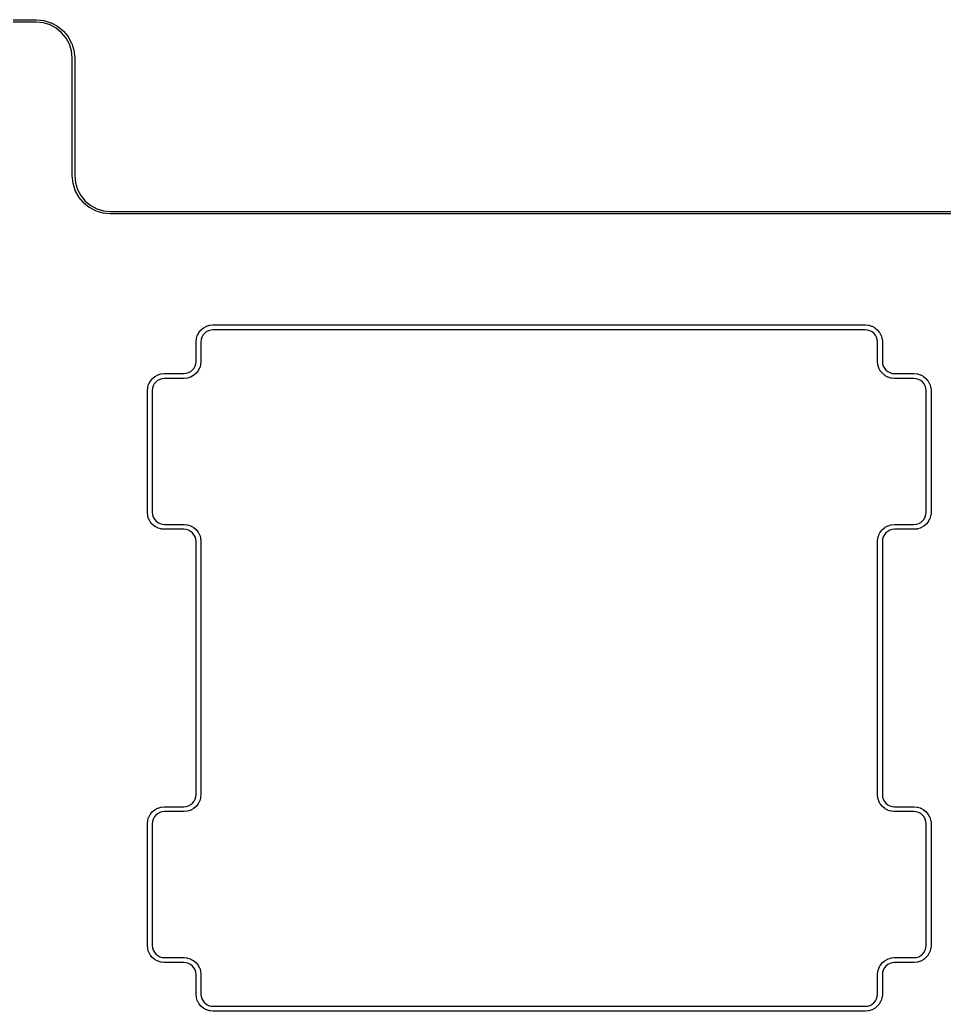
# Model space of a CAD drawing. Extents: x 71 to 211, y -144 to -36.
# Drawn here: x 167.94 to 186.93, y -56.28 to -35.92 of the extents above; entities that cross this region are included whole.
import ezdxf

# ---------------------------------------------------------------- set-up
doc = ezdxf.new("R2010")
doc.units = 0
doc.layers.add('BLACK', color=7, linetype='CONTINUOUS')

msp = doc.modelspace()

# ---------------------------------------------------------------- linework, layer by layer
at = {"layer": 'BLACK', "linetype": 'CONTINUOUS'}
for p, q in [((150.875, -35.916), (168.276, -35.916)), ((168.274, -35.966), (150.876, -35.966)), ((168.418, -35.9802), (168.274, -35.966)), ((168.276, -35.916), (168.277, -35.9161)), ((168.277, -35.9161), (168.277, -35.9161)), ((168.277, -35.9161), (168.425, -35.9306)), ((168.556, -36.0217), (168.418, -35.9802)), ((168.425, -35.9306), (168.426, -35.9307)), ((168.426, -35.9307), (168.428, -35.9311)), ((168.428, -35.9311), (168.43, -35.9316)), ((168.43, -35.9316), (168.573, -35.9746)), ((168.683, -36.0892), (168.556, -36.0217)), ((168.573, -35.9746), (168.573, -35.9746)), ((168.573, -35.9746), (168.573, -35.9747)), ((168.573, -35.9747), (168.575, -35.9756)), ((168.575, -35.9756), (168.577, -35.9764)), ((168.577, -35.9764), (168.708, -36.0462)), ((168.708, -36.0462), (168.709, -36.0464)), ((168.709, -36.0464), (168.711, -36.0477)), ((168.711, -36.0477), (168.712, -36.0489)), ((168.712, -36.0489), (168.828, -36.1429)), ((168.794, -36.1801), (168.683, -36.0892)), ((168.886, -36.2909), (168.794, -36.1801)), ((168.828, -36.1429), (168.828, -36.1429)), ((168.828, -36.1429), (168.828, -36.1429)), ((168.828, -36.1429), (168.828, -36.1432)), ((168.828, -36.1432), (168.83, -36.1448)), ((168.83, -36.1448), (168.831, -36.1464)), ((168.831, -36.1464), (168.926, -36.261)), ((168.954, -36.4174), (168.886, -36.2909)), ((168.926, -36.261), (168.926, -36.2612)), ((168.926, -36.2612), (168.927, -36.2631)), ((168.927, -36.2631), (168.929, -36.265)), ((168.929, -36.265), (168.999, -36.3958)), ((168.997, -36.5548), (168.954, -36.4174)), ((168.999, -36.3958), (169, -36.3961)), ((169, -36.3961), (169, -36.3982)), ((169, -36.3982), (169.001, -36.4003)), ((169.001, -36.4003), (169.045, -36.5424)), ((169.012, -36.699), (168.997, -36.5548)), ((169.045, -36.5424), (169.045, -36.5427)), ((169.045, -36.5427), (169.046, -36.545)), ((169.046, -36.545), (169.046, -36.5472)), ((169.046, -36.5472), (169.062, -36.6951)), ((169.012, -36.7031), (169.012, -36.699)), ((169.012, -39.1157), (169.012, -36.7031)), ((169.062, -36.6951), (169.062, -36.6954)), ((169.062, -36.6954), (169.062, -36.6965)), ((169.062, -36.6965), (169.062, -36.6976)), ((169.062, -36.6976), (169.062, -36.7017)), ((169.062, -36.7017), (169.062, -36.7018)), ((169.062, -36.7018), (169.062, -39.1159)), ((169.012, -39.1161), (169.012, -39.1157)), ((169.012, -39.1164), (169.012, -39.1161)), ((169.012, -39.1172), (169.012, -39.1164)), ((169.012, -39.1214), (169.012, -39.1172)), ((169.012, -39.1172), (169.012, -39.1172)), ((169.012, -39.1225), (169.012, -39.1214)), ((169.012, -39.1236), (169.012, -39.1225)), ((169.012, -39.1239), (169.012, -39.1236)), ((169.028, -39.2718), (169.012, -39.1239)), ((169.028, -39.2741), (169.028, -39.2718)), ((169.029, -39.2763), (169.028, -39.2741)), ((169.029, -39.2766), (169.029, -39.2763)), ((169.073, -39.4187), (169.029, -39.2766)), ((169.062, -39.1159), (169.062, -39.12)), ((169.062, -39.12), (169.077, -39.2642)), ((169.077, -39.2642), (169.12, -39.4016)), ((169.074, -39.4208), (169.073, -39.4187)), ((169.074, -39.4229), (169.074, -39.4208)), ((169.075, -39.4232), (169.074, -39.4229)), ((169.145, -39.554), (169.075, -39.4232)), ((169.12, -39.4016), (169.188, -39.5281)), ((169.147, -39.5558), (169.145, -39.554)), ((169.148, -39.5578), (169.147, -39.5558)), ((169.148, -39.558), (169.148, -39.5578)), ((169.243, -39.6726), (169.148, -39.558)), ((169.188, -39.5281), (169.28, -39.6389)), ((169.244, -39.6742), (169.243, -39.6726)), ((169.246, -39.6758), (169.244, -39.6742)), ((169.246, -39.6761), (169.246, -39.6758)), ((169.362, -39.7701), (169.246, -39.6761)), ((169.28, -39.6389), (169.391, -39.7298)), ((169.363, -39.7713), (169.362, -39.7701)), ((169.365, -39.7726), (169.363, -39.7713)), ((169.366, -39.7728), (169.365, -39.7726)), ((169.497, -39.8426), (169.366, -39.7728)), ((169.391, -39.7298), (169.518, -39.7973)), ((169.499, -39.8434), (169.497, -39.8426)), ((169.501, -39.8443), (169.499, -39.8434)), ((169.501, -39.8444), (169.501, -39.8443)), ((169.644, -39.8874), (169.501, -39.8444)), ((169.518, -39.7973), (169.656, -39.8388)), ((169.646, -39.8879), (169.644, -39.8874)), ((169.648, -39.8883), (169.646, -39.8879)), ((169.649, -39.8884), (169.648, -39.8883)), ((169.797, -39.9029), (169.649, -39.8884)), ((169.656, -39.8388), (169.8, -39.853)), ((169.798, -39.903), (169.797, -39.9029)), ((169.797, -39.9029), (169.797, -39.9029)), ((187.197, -39.903), (169.798, -39.903)), ((169.8, -39.853), (187.199, -39.853)), ((171.584, -42.3965), (171.612, -42.3448)), ((171.612, -42.3442), (171.615, -42.3404)), ((171.612, -42.3448), (171.612, -42.3442)), ((171.615, -42.3404), (171.617, -42.3367)), ((171.617, -42.3367), (171.654, -42.2913)), ((171.654, -42.2913), (171.655, -42.2907)), ((171.654, -42.2913), (171.654, -42.2913)), ((171.654, -42.2913), (171.654, -42.2913)), ((171.655, -42.2907), (171.658, -42.2876)), ((171.658, -42.2876), (171.661, -42.2844)), ((171.661, -42.2844), (171.706, -42.247)), ((171.729, -42.3583), (171.698, -42.3961)), ((171.706, -42.247), (171.707, -42.2466)), ((171.706, -42.247), (171.706, -42.247)), ((171.706, -42.247), (171.706, -42.247)), ((171.707, -42.2466), (171.711, -42.2441)), ((171.711, -42.2441), (171.714, -42.2416)), ((171.714, -42.2416), (171.766, -42.2137)), ((171.766, -42.3272), (171.729, -42.3583)), ((171.766, -42.2137), (171.767, -42.2134)), ((171.766, -42.2137), (171.766, -42.2137)), ((171.766, -42.2137), (171.766, -42.2137)), ((171.809, -42.304), (171.766, -42.3272)), ((171.767, -42.2134), (171.771, -42.2117)), ((171.771, -42.2117), (171.775, -42.21)), ((171.775, -42.21), (171.831, -42.1926)), ((171.856, -42.2896), (171.809, -42.304)), ((171.831, -42.1926), (171.832, -42.1924)), ((171.831, -42.1926), (171.831, -42.1926)), ((171.832, -42.1924), (171.836, -42.1916)), ((171.836, -42.1916), (171.84, -42.1907)), ((171.84, -42.1907), (171.899, -42.1846)), ((171.907, -42.2843), (171.856, -42.2896)), ((171.899, -42.1846), (171.899, -42.1845)), ((171.899, -42.1845), (171.901, -42.1845)), ((171.901, -42.1845), (171.904, -42.1843)), ((171.904, -42.1843), (185.308, -42.1843)), ((185.304, -42.2843), (171.907, -42.2843)), ((185.354, -42.2893), (185.304, -42.2843)), ((185.308, -42.1843), (185.311, -42.1845)), ((185.311, -42.1845), (185.311, -42.1845)), ((185.311, -42.1845), (185.369, -42.1902)), ((185.401, -42.3034), (185.354, -42.2893)), ((185.369, -42.1902), (185.369, -42.1902)), ((185.369, -42.1902), (185.369, -42.1902)), ((185.369, -42.1902), (185.37, -42.1903)), ((185.37, -42.1903), (185.374, -42.1912)), ((185.374, -42.1912), (185.379, -42.1921)), ((185.379, -42.1921), (185.435, -42.209)), ((185.444, -42.3262), (185.401, -42.3034)), ((185.435, -42.209), (185.435, -42.2093)), ((185.435, -42.2093), (185.44, -42.211)), ((185.44, -42.211), (185.444, -42.2128)), ((185.444, -42.2128), (185.495, -42.2402)), ((185.482, -42.3571), (185.444, -42.3262)), ((185.513, -42.3946), (185.482, -42.3571)), ((185.495, -42.2402), (185.495, -42.2403)), ((185.495, -42.2403), (185.496, -42.2406)), ((185.496, -42.2406), (185.5, -42.2431)), ((185.5, -42.2431), (185.504, -42.2457)), ((185.504, -42.2457), (185.549, -42.2827)), ((185.549, -42.2827), (185.549, -42.2827)), ((185.549, -42.2827), (185.549, -42.2827)), ((185.549, -42.2827), (185.549, -42.2831)), ((185.549, -42.2831), (185.553, -42.2863)), ((185.553, -42.2863), (185.556, -42.2895)), ((185.556, -42.2895), (185.593, -42.3346)), ((185.593, -42.3346), (185.593, -42.3346)), ((185.593, -42.3346), (185.593, -42.3347)), ((185.593, -42.3347), (185.594, -42.3352)), ((185.594, -42.3352), (185.596, -42.339)), ((185.596, -42.339), (185.599, -42.3427)), ((185.599, -42.3427), (185.626, -42.3942)), ((171.556, -42.5294), (171.562, -42.4711)), ((171.556, -42.5318), (171.556, -42.5294)), ((171.556, -42.5294), (171.556, -42.5294)), ((171.556, -42.9318), (171.556, -42.5318)), ((171.562, -42.4704), (171.563, -42.4661)), ((171.562, -42.4711), (171.562, -42.4704)), ((171.562, -42.4711), (171.562, -42.4711)), ((171.562, -42.4711), (171.562, -42.4711)), ((171.563, -42.4661), (171.564, -42.4616)), ((171.564, -42.4616), (171.581, -42.4055)), ((171.581, -42.4048), (171.583, -42.4007)), ((171.581, -42.4055), (171.581, -42.4048)), ((171.583, -42.4007), (171.584, -42.3965)), ((171.661, -42.4858), (171.656, -42.5367)), ((171.656, -42.5367), (171.656, -42.9367)), ((171.675, -42.4391), (171.661, -42.4858)), ((171.698, -42.3961), (171.675, -42.4391)), ((185.536, -42.4375), (185.513, -42.3946)), ((185.551, -42.4841), (185.536, -42.4375)), ((185.556, -42.5349), (185.551, -42.4841)), ((185.556, -42.9341), (185.556, -42.5349)), ((185.626, -42.3942), (185.627, -42.3942)), ((185.627, -42.3942), (185.627, -42.3943)), ((185.627, -42.3943), (185.627, -42.3949)), ((185.627, -42.3949), (185.629, -42.399)), ((185.629, -42.399), (185.63, -42.4032)), ((185.63, -42.4032), (185.648, -42.4592)), ((185.648, -42.4592), (185.648, -42.4598)), ((185.648, -42.4598), (185.649, -42.4643)), ((185.649, -42.4643), (185.65, -42.4687)), ((185.65, -42.4687), (185.656, -42.527)), ((185.656, -42.527), (185.656, -42.5277)), ((185.656, -42.5277), (185.656, -42.5295)), ((185.656, -42.5295), (185.656, -42.5318)), ((185.656, -42.5318), (185.656, -42.9337)), ((171.551, -42.9828), (171.556, -42.9318)), ((171.656, -42.9392), (171.65, -42.9974)), ((171.656, -42.9367), (171.656, -42.9392)), ((171.656, -42.9392), (171.656, -42.9392)), ((185.556, -42.9344), (185.556, -42.9341)), ((185.556, -42.9347), (185.556, -42.9344)), ((185.556, -42.9367), (185.556, -42.9347)), ((185.556, -42.939), (185.556, -42.9367)), ((185.556, -42.9409), (185.556, -42.939)), ((185.556, -42.9416), (185.556, -42.9409)), ((185.562, -42.9998), (185.556, -42.9416)), ((185.656, -42.9337), (185.661, -42.9845)), ((171.305, -43.1843), (171.356, -43.1789)), ((171.356, -43.1789), (171.403, -43.1645)), ((171.403, -43.1645), (171.446, -43.1413)), ((171.446, -43.1413), (171.483, -43.1103)), ((171.483, -43.1103), (171.514, -43.0725)), ((171.514, -43.0725), (171.537, -43.0295)), ((171.537, -43.0295), (171.551, -42.9828)), ((171.557, -43.1778), (171.554, -43.181)), ((171.558, -43.1773), (171.557, -43.1778)), ((171.595, -43.1319), (171.558, -43.1773)), ((171.558, -43.1773), (171.558, -43.1773)), ((171.558, -43.1773), (171.558, -43.1773)), ((171.597, -43.1281), (171.595, -43.1319)), ((171.6, -43.1244), (171.597, -43.1281)), ((171.627, -43.0721), (171.6, -43.1238)), ((171.6, -43.1238), (171.6, -43.1244)), ((171.629, -43.0679), (171.627, -43.0721)), ((171.631, -43.0637), (171.629, -43.0679)), ((171.648, -43.007), (171.631, -43.063)), ((171.631, -43.063), (171.631, -43.0637)), ((171.649, -43.0025), (171.648, -43.007)), ((171.65, -42.9981), (171.649, -43.0025)), ((171.65, -42.9974), (171.65, -42.9974)), ((171.65, -42.9974), (171.65, -42.9974)), ((171.65, -42.9974), (171.65, -42.9981)), ((185.563, -43.0043), (185.562, -42.9998)), ((185.564, -43.0087), (185.563, -43.0043)), ((185.564, -43.0094), (185.564, -43.0087)), ((185.582, -43.0653), (185.564, -43.0094)), ((185.583, -43.0695), (185.582, -43.0653)), ((185.585, -43.0737), (185.583, -43.0695)), ((185.585, -43.0743), (185.585, -43.0737)), ((185.613, -43.1258), (185.585, -43.0743)), ((185.585, -43.0743), (185.585, -43.0743)), ((185.585, -43.0743), (185.585, -43.0743)), ((185.616, -43.1296), (185.613, -43.1258)), ((185.618, -43.1334), (185.616, -43.1296)), ((185.619, -43.1339), (185.618, -43.1334)), ((185.656, -43.179), (185.619, -43.1339)), ((185.659, -43.1822), (185.656, -43.179)), ((185.661, -42.9845), (185.676, -43.0311)), ((185.676, -43.0311), (185.699, -43.0739)), ((185.699, -43.0739), (185.73, -43.1115)), ((185.73, -43.1115), (185.768, -43.1423)), ((185.768, -43.1423), (185.811, -43.1652)), ((185.811, -43.1652), (185.857, -43.1793)), ((185.857, -43.1793), (185.908, -43.1843)), ((170.584, -43.3965), (170.612, -43.3448)), ((170.612, -43.3442), (170.615, -43.3404)), ((170.612, -43.3448), (170.612, -43.3442)), ((170.615, -43.3404), (170.617, -43.3367)), ((170.617, -43.3367), (170.654, -43.2913)), ((170.654, -43.2913), (170.655, -43.2907)), ((170.654, -43.2913), (170.654, -43.2913)), ((170.654, -43.2913), (170.654, -43.2913)), ((170.655, -43.2907), (170.658, -43.2876)), ((170.658, -43.2876), (170.661, -43.2844)), ((170.661, -43.2844), (170.706, -43.247)), ((170.729, -43.3583), (170.698, -43.3961)), ((170.706, -43.247), (170.707, -43.2466)), ((170.706, -43.247), (170.706, -43.247)), ((170.706, -43.247), (170.706, -43.247)), ((170.707, -43.2466), (170.711, -43.2441)), ((170.711, -43.2441), (170.714, -43.2416)), ((170.714, -43.2416), (170.766, -43.2137)), ((170.766, -43.3272), (170.729, -43.3583)), ((170.766, -43.2137), (170.767, -43.2134)), ((170.766, -43.2137), (170.766, -43.2137)), ((170.766, -43.2137), (170.766, -43.2137)), ((170.809, -43.304), (170.766, -43.3272)), ((170.767, -43.2134), (170.771, -43.2117)), ((170.771, -43.2117), (170.775, -43.21)), ((170.775, -43.21), (170.831, -43.1926)), ((170.856, -43.2896), (170.809, -43.304)), ((170.831, -43.1926), (170.832, -43.1924)), ((170.831, -43.1926), (170.831, -43.1926)), ((170.832, -43.1924), (170.836, -43.1916)), ((170.836, -43.1916), (170.84, -43.1907)), ((170.84, -43.1907), (170.899, -43.1846)), ((170.907, -43.2843), (170.856, -43.2896)), ((170.899, -43.1846), (170.899, -43.1845)), ((170.899, -43.1845), (170.901, -43.1845)), ((170.901, -43.1845), (170.904, -43.1843)), ((170.904, -43.1843), (171.305, -43.1843)), ((171.308, -43.2843), (170.907, -43.2843)), ((171.311, -43.284), (171.308, -43.2843)), ((171.313, -43.2841), (171.311, -43.284)), ((171.372, -43.2779), (171.313, -43.284)), ((171.313, -43.284), (171.313, -43.2841)), ((171.376, -43.277), (171.372, -43.2779)), ((171.38, -43.2761), (171.376, -43.277)), ((171.381, -43.2759), (171.38, -43.2761)), ((171.437, -43.2586), (171.381, -43.2759)), ((171.441, -43.2568), (171.437, -43.2586)), ((171.445, -43.2551), (171.441, -43.2568)), ((171.446, -43.2548), (171.445, -43.2551)), ((171.498, -43.227), (171.446, -43.2548)), ((171.446, -43.2548), (171.446, -43.2548)), ((171.446, -43.2548), (171.446, -43.2548)), ((171.501, -43.2244), (171.498, -43.227)), ((171.505, -43.222), (171.501, -43.2244)), ((171.506, -43.2215), (171.505, -43.222)), ((171.551, -43.1842), (171.506, -43.2215)), ((171.554, -43.181), (171.551, -43.1842)), ((185.662, -43.1854), (185.659, -43.1822)), ((185.663, -43.1859), (185.662, -43.1854)), ((185.708, -43.2229), (185.663, -43.1859)), ((185.663, -43.1859), (185.663, -43.1859)), ((185.663, -43.1859), (185.663, -43.1859)), ((185.712, -43.2254), (185.708, -43.2229)), ((185.716, -43.228), (185.712, -43.2254)), ((185.716, -43.2283), (185.716, -43.228)), ((185.768, -43.2558), (185.716, -43.2283)), ((185.716, -43.2283), (185.716, -43.2283)), ((185.772, -43.2575), (185.768, -43.2558)), ((185.777, -43.2593), (185.772, -43.2575)), ((185.777, -43.2595), (185.777, -43.2593)), ((185.833, -43.2764), (185.777, -43.2595)), ((185.838, -43.2773), (185.833, -43.2764)), ((185.842, -43.2782), (185.838, -43.2773)), ((185.843, -43.2783), (185.842, -43.2782)), ((185.901, -43.284), (185.843, -43.2783)), ((185.843, -43.2783), (185.843, -43.2783)), ((185.843, -43.2783), (185.843, -43.2783)), ((185.904, -43.2843), (185.901, -43.284)), ((185.901, -43.284), (185.901, -43.284)), ((186.304, -43.2843), (185.904, -43.2843)), ((185.908, -43.1843), (186.308, -43.1843)), ((186.354, -43.2893), (186.304, -43.2843)), ((186.308, -43.1843), (186.311, -43.1845)), ((186.311, -43.1845), (186.311, -43.1845)), ((186.311, -43.1845), (186.369, -43.1902)), ((186.401, -43.3034), (186.354, -43.2893)), ((186.369, -43.1902), (186.369, -43.1902)), ((186.369, -43.1902), (186.369, -43.1902)), ((186.369, -43.1902), (186.37, -43.1903)), ((186.37, -43.1903), (186.374, -43.1912)), ((186.374, -43.1912), (186.379, -43.1921)), ((186.379, -43.1921), (186.435, -43.209)), ((186.444, -43.3262), (186.401, -43.3034)), ((186.435, -43.209), (186.435, -43.2093)), ((186.435, -43.2093), (186.44, -43.211)), ((186.44, -43.211), (186.444, -43.2128)), ((186.444, -43.2128), (186.495, -43.2402)), ((186.482, -43.3571), (186.444, -43.3262)), ((186.513, -43.3946), (186.482, -43.3571)), ((186.495, -43.2402), (186.495, -43.2403)), ((186.495, -43.2403), (186.496, -43.2406)), ((186.496, -43.2406), (186.5, -43.2431)), ((186.5, -43.2431), (186.504, -43.2457)), ((186.504, -43.2457), (186.549, -43.2827)), ((186.549, -43.2827), (186.549, -43.2827)), ((186.549, -43.2827), (186.549, -43.2827)), ((186.549, -43.2827), (186.549, -43.2831)), ((186.549, -43.2831), (186.553, -43.2863)), ((186.553, -43.2863), (186.556, -43.2895)), ((186.556, -43.2895), (186.593, -43.3346)), ((186.593, -43.3346), (186.593, -43.3346)), ((186.593, -43.3346), (186.593, -43.3347)), ((186.593, -43.3347), (186.594, -43.3352)), ((186.594, -43.3352), (186.596, -43.339)), ((186.596, -43.339), (186.599, -43.3427)), ((186.599, -43.3427), (186.626, -43.3942)), ((170.556, -43.5294), (170.562, -43.4711)), ((170.556, -43.5318), (170.556, -43.5294)), ((170.556, -46.0341), (170.556, -43.5318)), ((170.562, -43.4704), (170.563, -43.4661)), ((170.562, -43.4711), (170.562, -43.4704)), ((170.562, -43.4711), (170.562, -43.4711)), ((170.562, -43.4711), (170.562, -43.4711)), ((170.563, -43.4661), (170.564, -43.4616)), ((170.564, -43.4616), (170.581, -43.4055)), ((170.581, -43.4048), (170.583, -43.4007)), ((170.581, -43.4055), (170.581, -43.4048)), ((170.583, -43.4007), (170.584, -43.3965)), ((170.661, -43.4858), (170.656, -43.5367)), ((170.656, -43.5367), (170.656, -46.0337)), ((170.675, -43.4391), (170.661, -43.4858)), ((170.698, -43.3961), (170.675, -43.4391)), ((186.536, -43.4375), (186.513, -43.3946)), ((186.551, -43.4841), (186.536, -43.4375)), ((186.556, -43.5349), (186.551, -43.4841)), ((186.556, -46.0318), (186.556, -43.5349)), ((186.626, -43.3942), (186.627, -43.3942)), ((186.627, -43.3942), (186.627, -43.3943)), ((186.627, -43.3943), (186.627, -43.3949)), ((186.627, -43.3949), (186.629, -43.399)), ((186.629, -43.399), (186.63, -43.4032)), ((186.63, -43.4032), (186.648, -43.4592)), ((186.648, -43.4592), (186.648, -43.4598)), ((186.648, -43.4598), (186.649, -43.4643)), ((186.649, -43.4643), (186.65, -43.4687)), ((186.65, -43.4687), (186.656, -43.527)), ((186.656, -43.527), (186.656, -43.5277)), ((186.656, -43.5277), (186.656, -43.5295)), ((186.656, -43.5295), (186.656, -43.5318)), ((186.656, -43.5318), (186.656, -46.0367)), ((186.551, -46.0828), (186.556, -46.0318)), ((170.556, -46.0344), (170.556, -46.0341)), ((170.556, -46.0347), (170.556, -46.0344)), ((170.556, -46.0367), (170.556, -46.0347)), ((170.556, -46.039), (170.556, -46.0367)), ((170.556, -46.0409), (170.556, -46.039)), ((170.556, -46.0416), (170.556, -46.0409)), ((170.562, -46.0998), (170.556, -46.0416)), ((170.563, -46.1043), (170.562, -46.0998)), ((170.564, -46.1087), (170.563, -46.1043)), ((170.564, -46.1094), (170.564, -46.1087)), ((170.582, -46.1653), (170.564, -46.1094)), ((170.583, -46.1695), (170.582, -46.1653)), ((170.585, -46.1737), (170.583, -46.1695)), ((170.585, -46.1743), (170.585, -46.1737)), ((170.613, -46.2258), (170.585, -46.1743)), ((170.585, -46.1743), (170.585, -46.1743)), ((170.585, -46.1743), (170.585, -46.1743)), ((170.616, -46.2296), (170.613, -46.2258)), ((170.618, -46.2334), (170.616, -46.2296)), ((170.619, -46.2339), (170.618, -46.2334)), ((170.656, -46.279), (170.619, -46.2339)), ((170.656, -46.0337), (170.661, -46.0845)), ((170.661, -46.0845), (170.676, -46.1311)), ((170.676, -46.1311), (170.699, -46.1739)), ((170.699, -46.1739), (170.73, -46.2115)), ((170.73, -46.2115), (170.768, -46.2423)), ((186.446, -46.2413), (186.483, -46.2103)), ((186.483, -46.2103), (186.514, -46.1725)), ((186.514, -46.1725), (186.537, -46.1295)), ((186.537, -46.1295), (186.551, -46.0828)), ((186.595, -46.2319), (186.558, -46.2773)), ((186.597, -46.2281), (186.595, -46.2319)), ((186.6, -46.2244), (186.597, -46.2281)), ((186.627, -46.1721), (186.6, -46.2238)), ((186.6, -46.2238), (186.6, -46.2244)), ((186.629, -46.1679), (186.627, -46.1721)), ((186.631, -46.1637), (186.629, -46.1679)), ((186.648, -46.107), (186.631, -46.163)), ((186.631, -46.163), (186.631, -46.1637)), ((186.649, -46.1025), (186.648, -46.107)), ((186.65, -46.0981), (186.649, -46.1025)), ((186.656, -46.0392), (186.65, -46.0974)), ((186.65, -46.0974), (186.65, -46.0974)), ((186.65, -46.0974), (186.65, -46.0974)), ((186.65, -46.0974), (186.65, -46.0981)), ((186.656, -46.0367), (186.656, -46.0391)), ((186.656, -46.0391), (186.656, -46.0392)), ((170.659, -46.2822), (170.656, -46.279)), ((170.662, -46.2854), (170.659, -46.2822)), ((170.663, -46.2859), (170.662, -46.2854)), ((170.708, -46.3229), (170.663, -46.2859)), ((170.663, -46.2859), (170.663, -46.2859)), ((170.663, -46.2859), (170.663, -46.2859)), ((170.712, -46.3254), (170.708, -46.3229)), ((170.716, -46.328), (170.712, -46.3254)), ((170.716, -46.3283), (170.716, -46.328)), ((170.768, -46.3558), (170.716, -46.3283)), ((170.716, -46.3283), (170.716, -46.3283)), ((170.768, -46.2423), (170.811, -46.2652)), ((170.772, -46.3575), (170.768, -46.3558)), ((170.777, -46.3593), (170.772, -46.3575)), ((170.777, -46.3595), (170.777, -46.3593)), ((170.833, -46.3764), (170.777, -46.3595)), ((170.811, -46.2652), (170.857, -46.2793)), ((170.838, -46.3773), (170.833, -46.3764)), ((170.842, -46.3783), (170.838, -46.3773)), ((170.843, -46.3783), (170.842, -46.3783)), ((170.901, -46.384), (170.843, -46.3783)), ((170.843, -46.3783), (170.843, -46.3783)), ((170.843, -46.3783), (170.843, -46.3783)), ((170.857, -46.2793), (170.908, -46.2843)), ((170.904, -46.3843), (170.901, -46.384)), ((170.901, -46.384), (170.901, -46.384)), ((171.304, -46.3843), (170.904, -46.3843)), ((170.908, -46.2843), (171.308, -46.2843)), ((171.354, -46.3893), (171.304, -46.3843)), ((171.308, -46.2843), (171.311, -46.2845)), ((171.311, -46.2845), (171.311, -46.2845)), ((171.311, -46.2845), (171.369, -46.2902)), ((171.401, -46.4034), (171.354, -46.3893)), ((171.369, -46.2902), (171.369, -46.2902)), ((171.369, -46.2902), (171.369, -46.2902)), ((171.369, -46.2902), (171.37, -46.2903)), ((171.37, -46.2903), (171.374, -46.2912)), ((171.374, -46.2912), (171.379, -46.2921)), ((171.379, -46.2921), (171.435, -46.309)), ((171.444, -46.4262), (171.401, -46.4034)), ((171.435, -46.309), (171.435, -46.3093)), ((171.435, -46.3093), (171.44, -46.311)), ((171.44, -46.311), (171.444, -46.3128)), ((171.444, -46.3128), (171.495, -46.3402)), ((171.482, -46.4571), (171.444, -46.4262)), ((171.495, -46.3402), (171.495, -46.3403)), ((171.495, -46.3403), (171.496, -46.3406)), ((171.496, -46.3406), (171.5, -46.3431)), ((171.5, -46.3431), (171.504, -46.3457)), ((171.504, -46.3457), (171.549, -46.3827)), ((171.549, -46.3827), (171.549, -46.3827)), ((171.549, -46.3827), (171.549, -46.3827)), ((171.549, -46.3827), (171.549, -46.3831)), ((171.549, -46.3831), (171.553, -46.3863)), ((171.553, -46.3863), (171.556, -46.3895)), ((171.556, -46.3895), (171.593, -46.4346)), ((171.593, -46.4346), (171.593, -46.4346)), ((171.593, -46.4346), (171.593, -46.4347)), ((171.593, -46.4347), (171.594, -46.4352)), ((171.594, -46.4352), (171.596, -46.439)), ((171.596, -46.439), (171.599, -46.4427)), ((185.615, -46.4404), (185.617, -46.4367)), ((185.617, -46.4367), (185.654, -46.3913)), ((185.654, -46.3913), (185.655, -46.3907)), ((185.654, -46.3913), (185.654, -46.3913)), ((185.654, -46.3913), (185.654, -46.3913)), ((185.655, -46.3907), (185.658, -46.3876)), ((185.658, -46.3876), (185.661, -46.3844)), ((185.661, -46.3844), (185.706, -46.347)), ((185.706, -46.347), (185.707, -46.3466)), ((185.706, -46.347), (185.706, -46.347)), ((185.706, -46.347), (185.706, -46.347)), ((185.707, -46.3466), (185.711, -46.3441)), ((185.711, -46.3441), (185.714, -46.3416)), ((185.714, -46.3416), (185.766, -46.3137)), ((185.766, -46.4272), (185.729, -46.4583)), ((185.766, -46.3137), (185.767, -46.3134)), ((185.766, -46.3137), (185.766, -46.3137)), ((185.766, -46.3137), (185.766, -46.3137)), ((185.809, -46.404), (185.766, -46.4272)), ((185.767, -46.3134), (185.771, -46.3117)), ((185.771, -46.3117), (185.775, -46.31)), ((185.775, -46.31), (185.831, -46.2926)), ((185.856, -46.3896), (185.809, -46.404)), ((185.831, -46.2926), (185.832, -46.2924)), ((185.831, -46.2926), (185.831, -46.2926)), ((185.832, -46.2924), (185.836, -46.2916)), ((185.836, -46.2916), (185.84, -46.2907)), ((185.84, -46.2907), (185.899, -46.2846)), ((185.907, -46.3843), (185.856, -46.3896)), ((185.899, -46.2846), (185.899, -46.2845)), ((185.899, -46.2845), (185.901, -46.2845)), ((185.901, -46.2845), (185.904, -46.2843)), ((185.904, -46.2843), (186.305, -46.2843)), ((186.308, -46.3843), (185.907, -46.3843)), ((186.305, -46.2843), (186.356, -46.2789)), ((186.311, -46.384), (186.308, -46.3843)), ((186.313, -46.3841), (186.311, -46.384)), ((186.372, -46.3779), (186.313, -46.384)), ((186.313, -46.384), (186.313, -46.3841)), ((186.356, -46.2789), (186.403, -46.2645)), ((186.376, -46.377), (186.372, -46.3779)), ((186.38, -46.3761), (186.376, -46.377)), ((186.381, -46.3759), (186.38, -46.3761)), ((186.437, -46.3586), (186.381, -46.3759)), ((186.403, -46.2645), (186.446, -46.2413)), ((186.441, -46.3568), (186.437, -46.3586)), ((186.445, -46.3551), (186.441, -46.3568)), ((186.446, -46.3548), (186.445, -46.3551)), ((186.498, -46.327), (186.446, -46.3548)), ((186.446, -46.3548), (186.446, -46.3548)), ((186.446, -46.3548), (186.446, -46.3548)), ((186.501, -46.3244), (186.498, -46.327)), ((186.505, -46.322), (186.501, -46.3244)), ((186.506, -46.3215), (186.505, -46.322)), ((186.551, -46.2842), (186.506, -46.3215)), ((186.554, -46.281), (186.551, -46.2842)), ((186.557, -46.2778), (186.554, -46.281)), ((186.558, -46.2773), (186.557, -46.2778)), ((186.558, -46.2773), (186.558, -46.2773)), ((186.558, -46.2773), (186.558, -46.2773)), ((171.513, -46.4946), (171.482, -46.4571)), ((171.536, -46.5375), (171.513, -46.4946)), ((171.551, -46.5841), (171.536, -46.5375)), ((171.556, -46.6349), (171.551, -46.5841)), ((171.556, -51.8318), (171.556, -46.6349)), ((171.599, -46.4427), (171.626, -46.4942)), ((171.626, -46.4942), (171.627, -46.4942)), ((171.627, -46.4942), (171.627, -46.4943)), ((171.627, -46.4943), (171.627, -46.4949)), ((171.627, -46.4949), (171.629, -46.499)), ((171.629, -46.499), (171.63, -46.5032)), ((171.63, -46.5032), (171.648, -46.5592)), ((171.648, -46.5592), (171.648, -46.5598)), ((171.648, -46.5598), (171.649, -46.5643)), ((171.649, -46.5643), (171.65, -46.5687)), ((171.65, -46.5687), (171.656, -46.627)), ((171.656, -46.627), (171.656, -46.6276)), ((171.656, -46.6276), (171.656, -46.6295)), ((171.656, -46.6295), (171.656, -46.6318)), ((171.656, -46.6318), (171.656, -51.8367)), ((185.556, -46.6294), (185.562, -46.5711)), ((185.556, -46.6318), (185.556, -46.6294)), ((185.556, -46.6294), (185.556, -46.6294)), ((185.556, -51.8367), (185.556, -46.6318)), ((185.562, -46.5704), (185.563, -46.5661)), ((185.562, -46.5711), (185.562, -46.5704)), ((185.562, -46.5711), (185.562, -46.5711)), ((185.562, -46.5711), (185.562, -46.5711)), ((185.563, -46.5661), (185.564, -46.5616)), ((185.564, -46.5616), (185.581, -46.5055)), ((185.581, -46.5048), (185.583, -46.5007)), ((185.581, -46.5055), (185.581, -46.5048)), ((185.583, -46.5007), (185.584, -46.4965)), ((185.584, -46.4965), (185.612, -46.4448)), ((185.612, -46.4442), (185.615, -46.4404)), ((185.612, -46.4448), (185.612, -46.4442)), ((185.661, -46.5858), (185.656, -46.6367)), ((185.656, -46.6367), (185.656, -51.8337)), ((185.675, -46.5391), (185.661, -46.5858)), ((185.698, -46.4961), (185.675, -46.5391)), ((185.729, -46.4583), (185.698, -46.4961)), ((171.514, -51.9725), (171.537, -51.9295)), ((171.537, -51.9295), (171.551, -51.8828)), ((171.551, -51.8828), (171.556, -51.8318)), ((171.648, -51.907), (171.631, -51.963)), ((171.649, -51.9025), (171.648, -51.907)), ((171.65, -51.8981), (171.649, -51.9025)), ((171.656, -51.8392), (171.65, -51.8974)), ((171.65, -51.8974), (171.65, -51.8974)), ((171.65, -51.8974), (171.65, -51.8974)), ((171.65, -51.8974), (171.65, -51.8981)), ((171.656, -51.8367), (171.656, -51.8392)), ((171.656, -51.8392), (171.656, -51.8392)), ((185.556, -51.839), (185.556, -51.8367)), ((185.556, -51.8409), (185.556, -51.839)), ((185.556, -51.8416), (185.556, -51.8409)), ((185.562, -51.8998), (185.556, -51.8416)), ((185.563, -51.9043), (185.562, -51.8998)), ((185.564, -51.9087), (185.563, -51.9043)), ((185.564, -51.9094), (185.564, -51.9087)), ((185.582, -51.9653), (185.564, -51.9094)), ((185.656, -51.8337), (185.661, -51.8845)), ((185.661, -51.8845), (185.676, -51.9311)), ((185.676, -51.9311), (185.699, -51.9739)), ((170.711, -52.1441), (170.714, -52.1416)), ((170.714, -52.1416), (170.766, -52.1137)), ((170.766, -52.1137), (170.767, -52.1134)), ((170.766, -52.1137), (170.766, -52.1137)), ((170.766, -52.1137), (170.766, -52.1137)), ((170.767, -52.1134), (170.771, -52.1117)), ((170.771, -52.1117), (170.775, -52.11)), ((170.775, -52.11), (170.831, -52.0926)), ((170.831, -52.0926), (170.832, -52.0924)), ((170.831, -52.0926), (170.831, -52.0926)), ((170.832, -52.0924), (170.836, -52.0916)), ((170.836, -52.0916), (170.84, -52.0907)), ((170.84, -52.0907), (170.899, -52.0846)), ((170.899, -52.0846), (170.899, -52.0845)), ((170.899, -52.0845), (170.901, -52.0845)), ((170.901, -52.0845), (170.904, -52.0843)), ((170.904, -52.0843), (171.305, -52.0843)), ((171.305, -52.0843), (171.356, -52.0789)), ((171.356, -52.0789), (171.403, -52.0645)), ((171.403, -52.0645), (171.446, -52.0413)), ((171.446, -52.0413), (171.483, -52.0103)), ((171.498, -52.127), (171.446, -52.1548)), ((171.483, -52.0103), (171.514, -51.9725)), ((171.501, -52.1244), (171.498, -52.127)), ((171.505, -52.122), (171.501, -52.1244)), ((171.506, -52.1215), (171.505, -52.122)), ((171.551, -52.0842), (171.506, -52.1215)), ((171.554, -52.081), (171.551, -52.0842)), ((171.557, -52.0778), (171.554, -52.081)), ((171.558, -52.0773), (171.557, -52.0778)), ((171.595, -52.0319), (171.558, -52.0773)), ((171.558, -52.0773), (171.558, -52.0773)), ((171.558, -52.0773), (171.558, -52.0773)), ((171.597, -52.0281), (171.595, -52.0319)), ((171.6, -52.0244), (171.597, -52.0281)), ((171.627, -51.9721), (171.6, -52.0238)), ((171.6, -52.0238), (171.6, -52.0244)), ((171.629, -51.9679), (171.627, -51.9721)), ((171.631, -51.9637), (171.629, -51.9679)), ((171.631, -51.963), (171.631, -51.9637)), ((185.583, -51.9695), (185.582, -51.9653)), ((185.585, -51.9737), (185.583, -51.9695)), ((185.585, -51.9743), (185.585, -51.9737)), ((185.613, -52.0258), (185.585, -51.9743)), ((185.585, -51.9743), (185.585, -51.9743)), ((185.585, -51.9743), (185.585, -51.9743)), ((185.616, -52.0296), (185.613, -52.0258)), ((185.618, -52.0334), (185.616, -52.0296)), ((185.619, -52.0339), (185.618, -52.0334)), ((185.656, -52.079), (185.619, -52.0339)), ((185.659, -52.0822), (185.656, -52.079)), ((185.662, -52.0854), (185.659, -52.0822)), ((185.663, -52.0859), (185.662, -52.0854)), ((185.708, -52.1229), (185.663, -52.0859)), ((185.663, -52.0859), (185.663, -52.0859)), ((185.663, -52.0859), (185.663, -52.0859)), ((185.699, -51.9739), (185.73, -52.0115)), ((185.712, -52.1254), (185.708, -52.1229)), ((185.716, -52.128), (185.712, -52.1254)), ((185.716, -52.1283), (185.716, -52.128)), ((185.768, -52.1558), (185.716, -52.1283)), ((185.716, -52.1283), (185.716, -52.1283)), ((185.73, -52.0115), (185.768, -52.0423)), ((185.768, -52.0423), (185.811, -52.0652)), ((185.811, -52.0652), (185.857, -52.0793)), ((185.857, -52.0793), (185.908, -52.0843)), ((185.908, -52.0843), (186.308, -52.0843)), ((186.308, -52.0843), (186.311, -52.0845)), ((186.311, -52.0845), (186.311, -52.0845)), ((186.311, -52.0845), (186.369, -52.0902)), ((186.369, -52.0902), (186.369, -52.0902)), ((186.369, -52.0902), (186.369, -52.0902)), ((186.369, -52.0902), (186.37, -52.0903)), ((186.37, -52.0903), (186.374, -52.0912)), ((186.374, -52.0912), (186.379, -52.0921)), ((186.379, -52.0921), (186.435, -52.109)), ((186.435, -52.109), (186.435, -52.1093)), ((186.435, -52.1093), (186.44, -52.111)), ((186.44, -52.111), (186.444, -52.1128)), ((186.444, -52.1128), (186.495, -52.1402)), ((186.495, -52.1402), (186.495, -52.1403)), ((186.495, -52.1403), (186.496, -52.1406)), ((186.496, -52.1406), (186.5, -52.1431)), ((170.564, -52.3616), (170.581, -52.3055)), ((170.581, -52.3048), (170.583, -52.3007)), ((170.581, -52.3055), (170.581, -52.3048)), ((170.583, -52.3007), (170.584, -52.2965)), ((170.584, -52.2965), (170.612, -52.2448)), ((170.612, -52.2442), (170.615, -52.2404)), ((170.612, -52.2448), (170.612, -52.2442)), ((170.615, -52.2404), (170.617, -52.2367)), ((170.617, -52.2367), (170.654, -52.1913)), ((170.654, -52.1913), (170.655, -52.1907)), ((170.654, -52.1913), (170.654, -52.1913)), ((170.654, -52.1913), (170.654, -52.1913)), ((170.655, -52.1907), (170.658, -52.1876)), ((170.658, -52.1876), (170.661, -52.1844)), ((170.661, -52.1844), (170.706, -52.147)), ((170.675, -52.3391), (170.661, -52.3858)), ((170.698, -52.2961), (170.675, -52.3391)), ((170.729, -52.2583), (170.698, -52.2961)), ((170.706, -52.147), (170.707, -52.1466)), ((170.706, -52.147), (170.706, -52.147)), ((170.706, -52.147), (170.706, -52.147)), ((170.707, -52.1466), (170.711, -52.1441)), ((170.766, -52.2272), (170.729, -52.2583)), ((170.809, -52.204), (170.766, -52.2272)), ((170.856, -52.1896), (170.809, -52.204)), ((170.907, -52.1843), (170.856, -52.1896)), ((171.308, -52.1843), (170.907, -52.1843)), ((171.311, -52.184), (171.308, -52.1843)), ((171.313, -52.1841), (171.311, -52.184)), ((171.372, -52.1779), (171.313, -52.184)), ((171.313, -52.184), (171.313, -52.1841)), ((171.376, -52.177), (171.372, -52.1779)), ((171.38, -52.1761), (171.376, -52.177)), ((171.381, -52.1759), (171.38, -52.1761)), ((171.437, -52.1586), (171.381, -52.1759)), ((171.441, -52.1568), (171.437, -52.1586)), ((171.445, -52.1551), (171.441, -52.1568)), ((171.446, -52.1548), (171.445, -52.1551)), ((171.446, -52.1548), (171.446, -52.1548)), ((171.446, -52.1548), (171.446, -52.1548)), ((185.772, -52.1575), (185.768, -52.1558)), ((185.777, -52.1593), (185.772, -52.1575)), ((185.777, -52.1595), (185.777, -52.1593)), ((185.833, -52.1764), (185.777, -52.1595)), ((185.838, -52.1773), (185.833, -52.1764)), ((185.842, -52.1782), (185.838, -52.1773)), ((185.843, -52.1783), (185.842, -52.1782)), ((185.901, -52.184), (185.843, -52.1783)), ((185.843, -52.1783), (185.843, -52.1783)), ((185.843, -52.1783), (185.843, -52.1783)), ((185.904, -52.1843), (185.901, -52.184)), ((185.901, -52.184), (185.901, -52.184)), ((186.304, -52.1843), (185.904, -52.1843)), ((186.354, -52.1893), (186.304, -52.1843)), ((186.401, -52.2034), (186.354, -52.1893)), ((186.444, -52.2262), (186.401, -52.2034)), ((186.482, -52.2571), (186.444, -52.2262)), ((186.513, -52.2946), (186.482, -52.2571)), ((186.5, -52.1431), (186.504, -52.1457)), ((186.504, -52.1457), (186.549, -52.1827)), ((186.536, -52.3375), (186.513, -52.2946)), ((186.551, -52.3841), (186.536, -52.3375)), ((186.549, -52.1827), (186.549, -52.1827)), ((186.549, -52.1827), (186.549, -52.1827)), ((186.549, -52.1827), (186.549, -52.1831)), ((186.549, -52.1831), (186.553, -52.1863)), ((186.553, -52.1863), (186.556, -52.1895)), ((186.556, -52.1895), (186.593, -52.2346)), ((186.593, -52.2346), (186.593, -52.2346)), ((186.593, -52.2346), (186.593, -52.2347)), ((186.593, -52.2347), (186.594, -52.2352)), ((186.594, -52.2352), (186.596, -52.239)), ((186.596, -52.239), (186.599, -52.2427)), ((186.599, -52.2427), (186.626, -52.2942)), ((186.626, -52.2942), (186.627, -52.2942)), ((186.627, -52.2942), (186.627, -52.2943)), ((186.627, -52.2943), (186.627, -52.2949)), ((186.627, -52.2949), (186.629, -52.299)), ((186.629, -52.299), (186.63, -52.3032)), ((186.63, -52.3032), (186.648, -52.3592)), ((170.556, -52.4294), (170.562, -52.3711)), ((170.556, -52.4318), (170.556, -52.4294)), ((170.556, -54.9341), (170.556, -52.4318)), ((170.562, -52.3704), (170.563, -52.3661)), ((170.562, -52.3711), (170.562, -52.3704)), ((170.562, -52.3711), (170.562, -52.3711)), ((170.562, -52.3711), (170.562, -52.3711)), ((170.563, -52.3661), (170.564, -52.3616)), ((170.661, -52.3858), (170.656, -52.4367)), ((170.656, -52.4367), (170.656, -54.9337)), ((186.556, -52.4349), (186.551, -52.3841)), ((186.556, -54.9318), (186.556, -52.4349)), ((186.648, -52.3592), (186.648, -52.3598)), ((186.648, -52.3598), (186.649, -52.3643)), ((186.649, -52.3643), (186.65, -52.3687)), ((186.65, -52.3687), (186.656, -52.427)), ((186.656, -52.427), (186.656, -52.4276)), ((186.656, -52.4276), (186.656, -52.4295)), ((186.656, -52.4295), (186.656, -52.4318)), ((186.656, -52.4318), (186.656, -54.9367)), ((170.556, -54.9344), (170.556, -54.9341)), ((170.556, -54.9347), (170.556, -54.9344)), ((170.556, -54.9367), (170.556, -54.9347)), ((170.556, -54.939), (170.556, -54.9367)), ((170.556, -54.9409), (170.556, -54.939)), ((170.556, -54.9416), (170.556, -54.9409)), ((170.562, -54.9998), (170.556, -54.9416)), ((170.656, -54.9337), (170.661, -54.9845)), ((170.661, -54.9845), (170.676, -55.0311)), ((186.537, -55.0295), (186.551, -54.9828)), ((186.551, -54.9828), (186.556, -54.9318)), ((186.656, -54.9392), (186.65, -54.9974)), ((186.656, -54.9367), (186.656, -54.9392)), ((186.656, -54.9392), (186.656, -54.9392)), ((170.563, -55.0043), (170.562, -54.9998)), ((170.564, -55.0087), (170.563, -55.0043)), ((170.564, -55.0094), (170.564, -55.0087)), ((170.582, -55.0653), (170.564, -55.0094)), ((170.583, -55.0695), (170.582, -55.0653)), ((170.585, -55.0737), (170.583, -55.0695)), ((170.585, -55.0743), (170.585, -55.0737)), ((170.613, -55.1258), (170.585, -55.0743)), ((170.585, -55.0743), (170.585, -55.0743)), ((170.585, -55.0743), (170.585, -55.0743)), ((170.616, -55.1296), (170.613, -55.1258)), ((170.618, -55.1334), (170.616, -55.1296)), ((170.619, -55.1339), (170.618, -55.1334)), ((170.656, -55.179), (170.619, -55.1339)), ((170.659, -55.1822), (170.656, -55.179)), ((170.662, -55.1854), (170.659, -55.1822)), ((170.663, -55.1859), (170.662, -55.1854)), ((170.708, -55.2229), (170.663, -55.1859)), ((170.663, -55.1859), (170.663, -55.1859)), ((170.663, -55.1859), (170.663, -55.1859)), ((170.676, -55.0311), (170.699, -55.0739)), ((170.699, -55.0739), (170.73, -55.1115)), ((170.73, -55.1115), (170.768, -55.1423)), ((170.768, -55.1423), (170.811, -55.1652)), ((170.811, -55.1652), (170.857, -55.1793)), ((170.857, -55.1793), (170.908, -55.1843)), ((170.908, -55.1843), (171.308, -55.1843)), ((171.308, -55.1843), (171.311, -55.1845)), ((171.311, -55.1845), (171.311, -55.1845)), ((171.311, -55.1845), (171.369, -55.1902)), ((171.369, -55.1902), (171.369, -55.1902)), ((171.369, -55.1902), (171.369, -55.1902)), ((171.369, -55.1902), (171.37, -55.1903)), ((171.37, -55.1903), (171.374, -55.1912)), ((171.374, -55.1912), (171.379, -55.1921)), ((171.379, -55.1921), (171.435, -55.209)), ((185.775, -55.21), (185.831, -55.1926)), ((185.831, -55.1926), (185.832, -55.1924)), ((185.831, -55.1926), (185.831, -55.1926)), ((185.832, -55.1924), (185.836, -55.1916)), ((185.836, -55.1916), (185.84, -55.1907)), ((185.84, -55.1907), (185.899, -55.1846)), ((185.899, -55.1846), (185.899, -55.1845)), ((185.899, -55.1845), (185.901, -55.1845)), ((185.901, -55.1845), (185.904, -55.1843)), ((185.904, -55.1843), (186.305, -55.1843)), ((186.305, -55.1843), (186.356, -55.1789)), ((186.356, -55.1789), (186.403, -55.1645)), ((186.403, -55.1645), (186.446, -55.1413)), ((186.446, -55.1413), (186.483, -55.1103)), ((186.483, -55.1103), (186.514, -55.0725)), ((186.551, -55.1842), (186.506, -55.2215)), ((186.514, -55.0725), (186.537, -55.0295)), ((186.554, -55.181), (186.551, -55.1842)), ((186.557, -55.1778), (186.554, -55.181)), ((186.558, -55.1773), (186.557, -55.1778)), ((186.595, -55.1319), (186.558, -55.1773)), ((186.558, -55.1773), (186.558, -55.1773)), ((186.558, -55.1773), (186.558, -55.1773)), ((186.597, -55.1281), (186.595, -55.1319)), ((186.6, -55.1244), (186.597, -55.1281)), ((186.627, -55.0721), (186.6, -55.1238)), ((186.6, -55.1238), (186.6, -55.1244)), ((186.629, -55.0679), (186.627, -55.0721)), ((186.631, -55.0637), (186.629, -55.0679)), ((186.648, -55.007), (186.631, -55.063)), ((186.631, -55.063), (186.631, -55.0637)), ((186.649, -55.0025), (186.648, -55.007)), ((186.65, -54.9981), (186.649, -55.0025)), ((186.65, -54.9974), (186.65, -54.9974)), ((186.65, -54.9974), (186.65, -54.9974)), ((186.65, -54.9974), (186.65, -54.9981)), ((170.712, -55.2254), (170.708, -55.2229)), ((170.716, -55.228), (170.712, -55.2254)), ((170.716, -55.2283), (170.716, -55.228)), ((170.768, -55.2558), (170.716, -55.2283)), ((170.716, -55.2283), (170.716, -55.2283)), ((170.772, -55.2575), (170.768, -55.2558)), ((170.777, -55.2593), (170.772, -55.2575)), ((170.777, -55.2595), (170.777, -55.2593)), ((170.833, -55.2764), (170.777, -55.2595)), ((170.838, -55.2773), (170.833, -55.2764)), ((170.842, -55.2782), (170.838, -55.2773)), ((170.843, -55.2783), (170.842, -55.2782)), ((170.901, -55.284), (170.843, -55.2783)), ((170.843, -55.2783), (170.843, -55.2783)), ((170.843, -55.2783), (170.843, -55.2783)), ((170.904, -55.2843), (170.901, -55.284)), ((170.901, -55.284), (170.901, -55.284)), ((171.304, -55.2843), (170.904, -55.2843)), ((171.354, -55.2893), (171.304, -55.2843)), ((171.401, -55.3034), (171.354, -55.2893)), ((171.444, -55.3262), (171.401, -55.3034)), ((171.435, -55.209), (171.435, -55.2093)), ((171.435, -55.2093), (171.44, -55.211)), ((171.44, -55.211), (171.444, -55.2128)), ((171.444, -55.2128), (171.495, -55.2402)), ((171.482, -55.3571), (171.444, -55.3262)), ((171.513, -55.3946), (171.482, -55.3571)), ((171.495, -55.2402), (171.495, -55.2403)), ((171.495, -55.2403), (171.496, -55.2406)), ((171.496, -55.2406), (171.5, -55.2431)), ((171.5, -55.2431), (171.504, -55.2457)), ((171.504, -55.2457), (171.549, -55.2827)), ((171.536, -55.4375), (171.513, -55.3946)), ((171.549, -55.2827), (171.549, -55.2827)), ((171.549, -55.2827), (171.549, -55.2827)), ((171.549, -55.2827), (171.549, -55.2831)), ((171.549, -55.2831), (171.553, -55.2863)), ((171.553, -55.2863), (171.556, -55.2895)), ((171.556, -55.2895), (171.593, -55.3346)), ((171.593, -55.3346), (171.593, -55.3346)), ((171.593, -55.3346), (171.593, -55.3347)), ((171.593, -55.3347), (171.594, -55.3352)), ((171.594, -55.3352), (171.596, -55.339)), ((171.596, -55.339), (171.599, -55.3427)), ((171.599, -55.3427), (171.626, -55.3942)), ((171.626, -55.3942), (171.627, -55.3942)), ((171.627, -55.3942), (171.627, -55.3943)), ((171.627, -55.3943), (171.627, -55.3949)), ((171.627, -55.3949), (171.629, -55.399)), ((171.629, -55.399), (171.63, -55.4032)), ((185.581, -55.4048), (185.583, -55.4007)), ((185.583, -55.4007), (185.584, -55.3965)), ((185.584, -55.3965), (185.612, -55.3448)), ((185.612, -55.3442), (185.615, -55.3404)), ((185.612, -55.3448), (185.612, -55.3442)), ((185.615, -55.3404), (185.617, -55.3367)), ((185.617, -55.3367), (185.654, -55.2913)), ((185.654, -55.2913), (185.655, -55.2907)), ((185.654, -55.2913), (185.654, -55.2913)), ((185.654, -55.2913), (185.654, -55.2913)), ((185.655, -55.2907), (185.658, -55.2876)), ((185.658, -55.2876), (185.661, -55.2844)), ((185.661, -55.2844), (185.706, -55.247)), ((185.698, -55.3961), (185.675, -55.4391)), ((185.729, -55.3583), (185.698, -55.3961)), ((185.706, -55.247), (185.707, -55.2466)), ((185.706, -55.247), (185.706, -55.247)), ((185.706, -55.247), (185.706, -55.247)), ((185.707, -55.2466), (185.711, -55.2441)), ((185.711, -55.2441), (185.714, -55.2416)), ((185.714, -55.2416), (185.766, -55.2137)), ((185.766, -55.3272), (185.729, -55.3583)), ((185.766, -55.2137), (185.767, -55.2134)), ((185.766, -55.2137), (185.766, -55.2137)), ((185.766, -55.2137), (185.766, -55.2137)), ((185.809, -55.304), (185.766, -55.3272)), ((185.767, -55.2134), (185.771, -55.2117)), ((185.771, -55.2117), (185.775, -55.21)), ((185.856, -55.2896), (185.809, -55.304)), ((185.907, -55.2843), (185.856, -55.2896)), ((186.308, -55.2843), (185.907, -55.2843)), ((186.311, -55.284), (186.308, -55.2843)), ((186.313, -55.2841), (186.311, -55.284)), ((186.372, -55.2779), (186.313, -55.284)), ((186.313, -55.284), (186.313, -55.2841)), ((186.376, -55.277), (186.372, -55.2779)), ((186.38, -55.2761), (186.376, -55.277)), ((186.381, -55.2759), (186.38, -55.2761)), ((186.437, -55.2586), (186.381, -55.2759)), ((186.441, -55.2568), (186.437, -55.2586)), ((186.445, -55.2551), (186.441, -55.2568)), ((186.446, -55.2548), (186.445, -55.2551)), ((186.498, -55.227), (186.446, -55.2548)), ((186.446, -55.2548), (186.446, -55.2548)), ((186.446, -55.2548), (186.446, -55.2548)), ((186.501, -55.2244), (186.498, -55.227)), ((186.505, -55.222), (186.501, -55.2244)), ((186.506, -55.2215), (186.505, -55.222)), ((171.551, -55.4841), (171.536, -55.4375)), ((171.556, -55.5349), (171.551, -55.4841)), ((171.556, -55.9367), (171.556, -55.5349)), ((171.63, -55.4032), (171.648, -55.4592)), ((171.648, -55.4592), (171.648, -55.4598)), ((171.648, -55.4598), (171.649, -55.4643)), ((171.649, -55.4643), (171.65, -55.4687)), ((171.65, -55.4687), (171.656, -55.527)), ((171.656, -55.527), (171.656, -55.5276)), ((171.656, -55.5276), (171.656, -55.5295)), ((171.656, -55.5295), (171.656, -55.5318)), ((171.656, -55.5318), (171.656, -55.9337)), ((185.556, -55.5294), (185.562, -55.4711)), ((185.556, -55.5318), (185.556, -55.5294)), ((185.556, -55.9318), (185.556, -55.5318)), ((185.562, -55.4704), (185.563, -55.4661)), ((185.562, -55.4711), (185.562, -55.4704)), ((185.562, -55.4711), (185.562, -55.4711)), ((185.562, -55.4711), (185.562, -55.4711)), ((185.563, -55.4661), (185.564, -55.4616)), ((185.564, -55.4616), (185.581, -55.4055)), ((185.581, -55.4055), (185.581, -55.4048)), ((185.661, -55.4858), (185.656, -55.5367)), ((185.656, -55.5367), (185.656, -55.9367)), ((185.675, -55.4391), (185.661, -55.4858)), ((171.556, -55.939), (171.556, -55.9367)), ((171.556, -55.9409), (171.556, -55.939)), ((171.556, -55.9416), (171.556, -55.9409)), ((171.562, -55.9998), (171.556, -55.9416)), ((171.563, -56.0043), (171.562, -55.9998)), ((171.564, -56.0087), (171.563, -56.0043)), ((171.564, -56.0094), (171.564, -56.0087)), ((171.582, -56.0653), (171.564, -56.0094)), ((171.656, -55.9337), (171.661, -55.9845)), ((171.661, -55.9845), (171.676, -56.0311)), ((185.537, -56.0295), (185.551, -55.9828)), ((185.551, -55.9828), (185.556, -55.9318)), ((185.648, -56.007), (185.631, -56.063)), ((185.649, -56.0025), (185.648, -56.007)), ((185.65, -55.9981), (185.649, -56.0025)), ((185.656, -55.9392), (185.65, -55.9974)), ((185.65, -55.9974), (185.65, -55.9974)), ((185.65, -55.9974), (185.65, -55.9974)), ((185.65, -55.9974), (185.65, -55.9981)), ((185.656, -55.9367), (185.656, -55.9391)), ((185.656, -55.9391), (185.656, -55.9392)), ((171.583, -56.0695), (171.582, -56.0653)), ((171.585, -56.0737), (171.583, -56.0695)), ((171.585, -56.0743), (171.585, -56.0737)), ((171.613, -56.1258), (171.585, -56.0743)), ((171.585, -56.0743), (171.585, -56.0743)), ((171.585, -56.0743), (171.585, -56.0743)), ((171.616, -56.1296), (171.613, -56.1258)), ((171.618, -56.1334), (171.616, -56.1296)), ((171.619, -56.1339), (171.618, -56.1334)), ((171.656, -56.179), (171.619, -56.1339)), ((171.659, -56.1822), (171.656, -56.179)), ((171.662, -56.1854), (171.659, -56.1822)), ((171.663, -56.1859), (171.662, -56.1854)), ((171.708, -56.2229), (171.663, -56.1859)), ((171.663, -56.1859), (171.663, -56.1859)), ((171.663, -56.1859), (171.663, -56.1859)), ((171.676, -56.0311), (171.699, -56.0739)), ((171.699, -56.0739), (171.73, -56.1115)), ((171.73, -56.1115), (171.768, -56.1423)), ((171.768, -56.1423), (171.811, -56.1652)), ((171.811, -56.1652), (171.857, -56.1793)), ((171.857, -56.1793), (171.908, -56.1843)), ((171.908, -56.1843), (185.305, -56.1843)), ((185.305, -56.1843), (185.356, -56.1789)), ((185.356, -56.1789), (185.403, -56.1645)), ((185.403, -56.1645), (185.446, -56.1413)), ((185.446, -56.1413), (185.483, -56.1103)), ((185.483, -56.1103), (185.514, -56.0725)), ((185.551, -56.1842), (185.506, -56.2215)), ((185.514, -56.0725), (185.537, -56.0295)), ((185.554, -56.181), (185.551, -56.1842)), ((185.557, -56.1778), (185.554, -56.181)), ((185.558, -56.1773), (185.557, -56.1778)), ((185.595, -56.1319), (185.558, -56.1773)), ((185.558, -56.1773), (185.558, -56.1773)), ((185.558, -56.1773), (185.558, -56.1773)), ((185.597, -56.1281), (185.595, -56.1319)), ((185.6, -56.1244), (185.597, -56.1281)), ((185.627, -56.0721), (185.6, -56.1238)), ((185.6, -56.1238), (185.6, -56.1244)), ((185.629, -56.0679), (185.627, -56.0721)), ((185.631, -56.0637), (185.629, -56.0679)), ((185.631, -56.063), (185.631, -56.0637)), ((171.712, -56.2254), (171.708, -56.2229)), ((171.716, -56.228), (171.712, -56.2254)), ((171.716, -56.2283), (171.716, -56.228)), ((171.768, -56.2558), (171.716, -56.2283)), ((171.716, -56.2283), (171.716, -56.2283)), ((171.772, -56.2575), (171.768, -56.2558)), ((171.777, -56.2593), (171.772, -56.2575)), ((171.777, -56.2595), (171.777, -56.2593)), ((171.833, -56.2764), (171.777, -56.2595)), ((171.838, -56.2773), (171.833, -56.2764)), ((171.842, -56.2782), (171.838, -56.2773)), ((171.843, -56.2783), (171.842, -56.2782)), ((171.901, -56.284), (171.843, -56.2783)), ((171.843, -56.2783), (171.843, -56.2783)), ((171.843, -56.2783), (171.843, -56.2783)), ((171.904, -56.2843), (171.901, -56.284)), ((171.901, -56.284), (171.901, -56.284)), ((185.308, -56.2843), (171.904, -56.2843)), ((185.311, -56.284), (185.308, -56.2843)), ((185.313, -56.2841), (185.311, -56.284)), ((185.372, -56.2779), (185.313, -56.284)), ((185.313, -56.284), (185.313, -56.2841)), ((185.376, -56.277), (185.372, -56.2779)), ((185.38, -56.2761), (185.376, -56.277)), ((185.381, -56.2759), (185.38, -56.2761)), ((185.437, -56.2586), (185.381, -56.2759)), ((185.441, -56.2568), (185.437, -56.2586)), ((185.445, -56.2551), (185.441, -56.2568)), ((185.446, -56.2548), (185.445, -56.2551)), ((185.498, -56.227), (185.446, -56.2548)), ((185.446, -56.2548), (185.446, -56.2548)), ((185.446, -56.2548), (185.446, -56.2548)), ((185.501, -56.2244), (185.498, -56.227)), ((185.505, -56.222), (185.501, -56.2244)), ((185.506, -56.2215), (185.505, -56.222))]:
    msp.add_line(p, q, dxfattribs=at)

doc.saveas('drawing.dxf')
